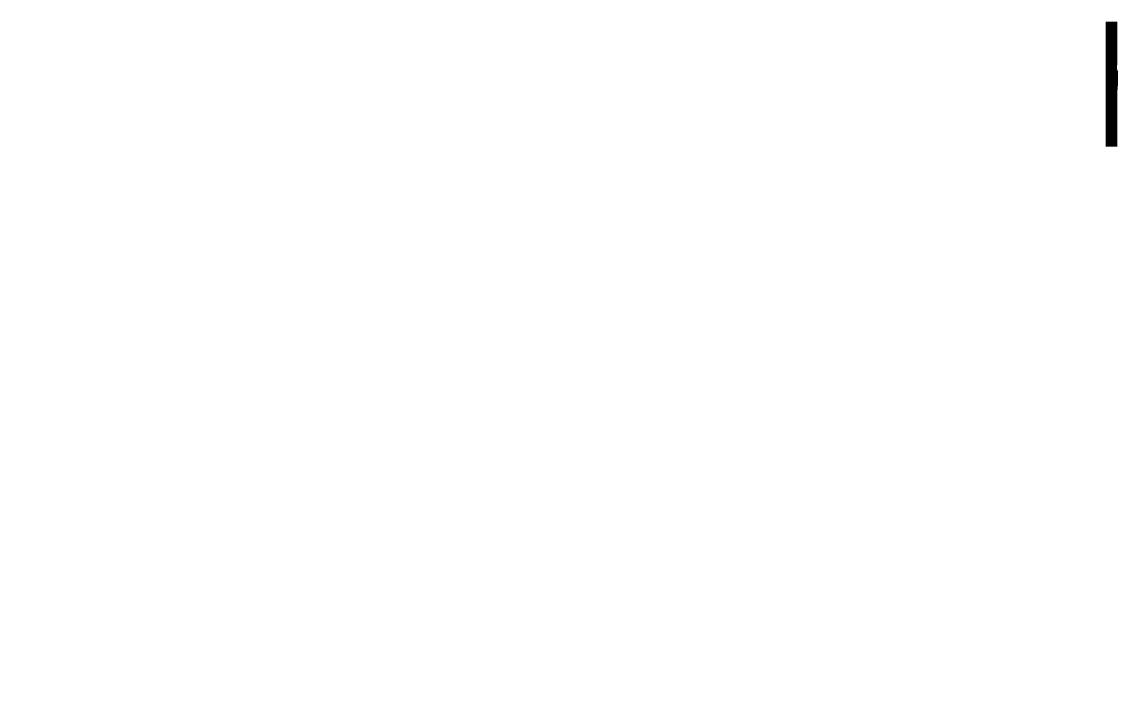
# Model space of a CAD drawing. Header units: millimetres. Extents: x -1410 to 10553, y -1584 to 10089.
# Drawn here: x 2697 to 6369, y 6397 to 8659 of the extents above; entities that cross this region are included whole.
import ezdxf

# ---------------------------------------------------------------- set-up
doc = ezdxf.new("R2010")
doc.units = ezdxf.units.MM
doc.layers.add('DiKom', color=7, linetype='Continuous')
doc.styles.add('style1', font='arial.ttf', dxfattribs={"width": 0.8})
doc.dimstyles.new('1-50', dxfattribs={"dimtxt": 400, "dimasz": 200, "dimexe": 100, "dimexo": 0, "dimgap": 200, "dimtad": 1, "dimtxsty": 'style1', "dimcen": 200, "dimclrd": 7, "dimclre": 7, "dimclrt": 7, "dimadec": 1, "dimazin": 2, "dimtfac": 1, "dimtmove": 0, "dimatfit": 2, "dimfxl": 0, "dimlwd": 25, "dimlwe": 18, "dimarcsym": 0})

# ---------------------------------------------------------------- blocks, each defined once
blk = doc.blocks.new('*D9')
at = {"layer": 'Defpoints', "color": 0, "transparency": 16777216}
for p in [(-743.3, 7851.8), (1770.2, 7851.8), (4898.7, -764.7)]:
    blk.add_point(p, dxfattribs=at)
at = {"layer": 'DiKom', "color": 7, "lineweight": 18, "transparency": 16777216}
for p, q in [((1770.2, 7851.8), (-843.3, 7851.8)), ((4898.7, -764.7), (-843.3, -764.7))]:
    blk.add_line(p, q, dxfattribs=at)
at = {"layer": 'DiKom', "color": 7, "lineweight": 25, "transparency": 16777216}
blk.add_line((-743.3, -564.7), (-743.3, 7651.8), dxfattribs=at)
at = {"layer": 'DiKom', "color": 7, "transparency": 16777216}
for points in [[(-776.7, 7651.8), (-710, 7651.8), (-743.3, 7851.8)], [(-776.7, -564.7), (-710, -564.7), (-743.3, -764.7)]]:
    blk.add_solid(points, dxfattribs=at)
at = {"layer": 'DiKom', "color": 7, "transparency": 16777216, "insert": (-1147.6, 4754.4), "char_height": 400, "attachment_point": 5, "rotation": 90, "style": 'style1'}
blk.add_mtext('8600', dxfattribs=at)

msp = doc.modelspace()

# ---------------------------------------------------------------- texts
at = {"layer": 'DiKom', "insert": (6322.49, 8638.032), "char_height": 400, "width": 5405.47657, "attachment_point": 1, "style": 'style1'}
msp.add_mtext('h-3300', dxfattribs=at)

# ---------------------------------------------------------------- dimensions: what is measured, and where the dimension line sits
at = {"layer": 'DiKom', "color": 3}
dim = msp.add_linear_dim(base=(-743.337, 7851.777), p1=(4898.7, -764.724), p2=(1770.198, 7851.777), angle=90, text='8600', dimstyle='1-50', override={"dimdec": 0}, dxfattribs=at)
dim.commit()
dim.dimension.update_dxf_attribs({"geometry": '*D9', "text_midpoint": (-743.337, 4754.44), "dimtype": 160})

doc.saveas('drawing.dxf')
